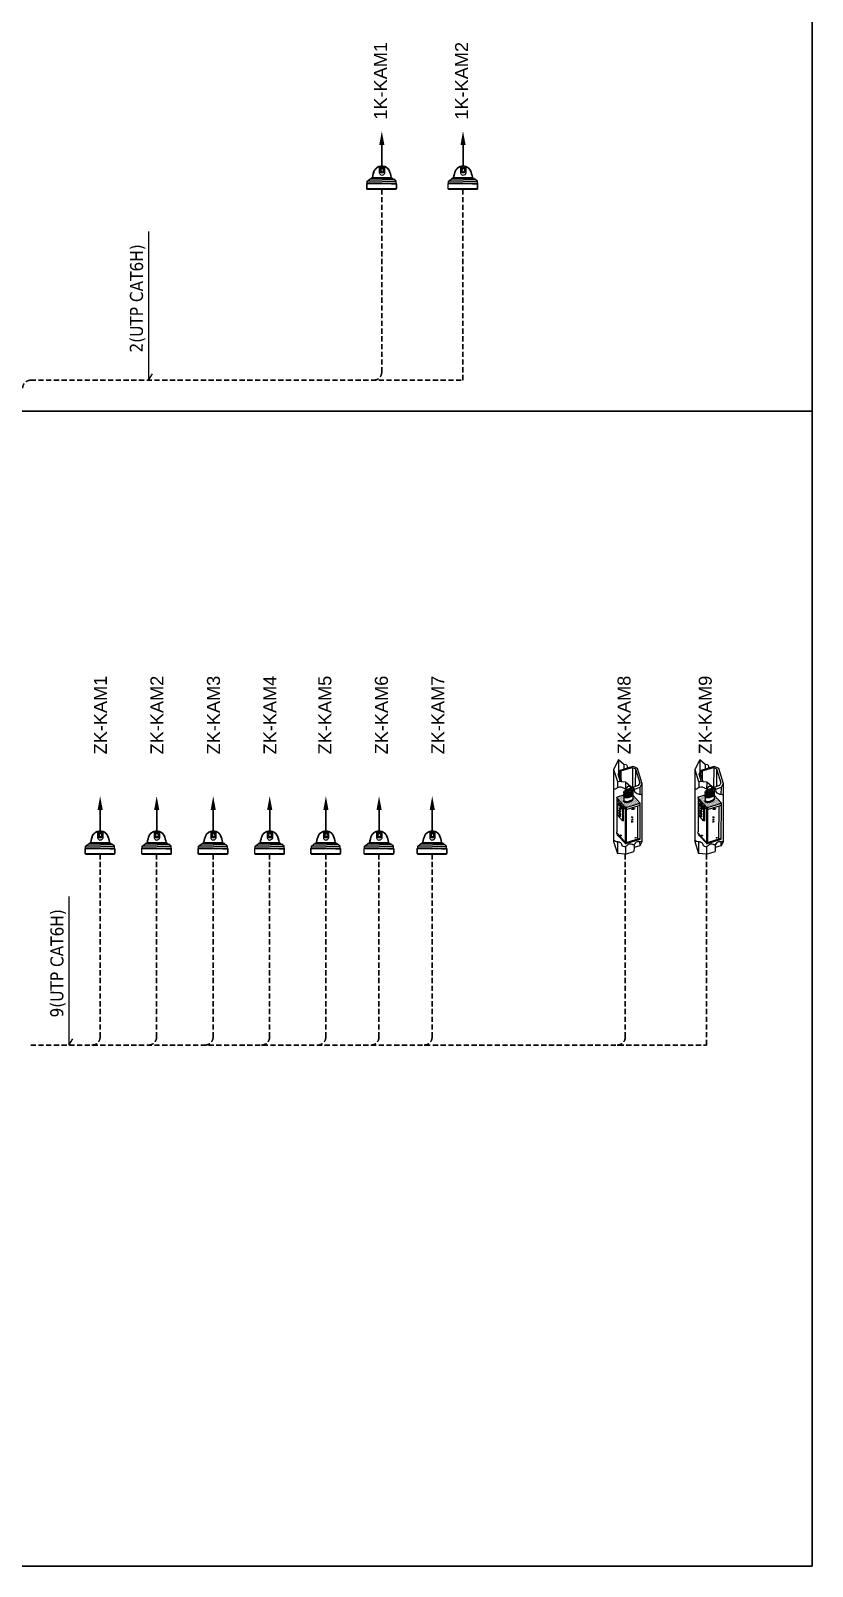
# Model space of a CAD drawing. Header units: millimetres. Extents: x 2046 to 14753, y 2361 to 29276.
# Drawn here: x 12510 to 13472, y 11172 to 13062 of the extents above; entities that cross this region are included whole.
import ezdxf
from ezdxf.enums import TextEntityAlignment as Align

# ---------------------------------------------------------------- set-up
doc = ezdxf.new("R2010")
doc.units = ezdxf.units.MM
for name, pattern in [('CONTINOUS', [0]), ('DASHED', [0.75, 0.5, -0.25]), ('DASHED2', [9.525, 6.35, -3.175])]:
    doc.linetypes.add(name, pattern=pattern)
for name, color, linetype in [('-GENEL YAZI', 251, 'Continuous'), ('B_HEMŞİRE ÇAĞRI', 251, 'Continuous'), ('BLK-CCTV', 50, 'Continuous'), ('INDOOR_FIXED_DOME', 4, 'Continuous'), ('KAMERA', 4, 'DASHED')]:
    doc.layers.add(name, color=color, linetype=linetype)
for name, color, linetype, lineweight in [('2A - CCTV CAT6 KABLO', 4, 'CONTINOUS', 35), ('CY_CCTV', 4, 'DASHED2', 35), ('CY_SES', 3, 'CONTINOUS', 35)]:
    doc.layers.add(name, color=color, linetype=linetype, lineweight=lineweight)
doc.styles.add('AGA', font='tahoma.ttf', dxfattribs={"height": 16})
doc.styles.add('SULO', font='arial.ttf')

# ---------------------------------------------------------------- blocks, each defined once
blk = doc.blocks.new('DMDK')
at = {"layer": 'INDOOR_FIXED_DOME'}
h = blk.add_hatch(color=1, dxfattribs=at)
edge = h.paths.add_edge_path()
edge.add_arc((-0.5, 29.4), 3.25, 0, 360, ccw=False)
edge = h.paths.add_edge_path(flags=16)
edge.add_arc((-0.5, 29.4), 2.94, 0, 360, ccw=False)
at = {"layer": 'INDOOR_FIXED_DOME', "linetype": 'Continuous'}
h = blk.add_hatch(color=1, dxfattribs=at)
edge = h.paths.add_edge_path()
edge.add_arc((-0.5, 29.4), 2.32, 0, 360, ccw=False)
at = {"layer": 'CY_CCTV', "linetype": 'CONTINOUS'}
blk.add_lwpolyline([(-0.1, 68.1), (-0.1, 36.2)], dxfattribs=at)
at = {"layer": 'CY_CCTV'}
blk.add_solid([(-4.1, 68.1), (-0.1, 89.4), (3.8, 68.1)], dxfattribs=at)
at = {"layer": 'INDOOR_FIXED_DOME', "color": 1}
for p, q in [((-4.2, 34.9), (-4.2, 24.9)), ((3.3, 24.9), (3.3, 35.1)), ((-22.6, 1.5), (-22.6, 8)), ((-19.5, 12.4), (-22.3, 12.4)), ((0, 9.3), (-22.3, 9.3)), ((22.3, 9.3), (-22.3, 9.3)), ((-14.8, 8.3), (-22.3, 8.3)), ((22.3, 1), (-22.3, 1)), ((-0.6, 12.4), (-19.5, 12.4)), ((-0.8, 17), (-16.4, 17)), ((-14.8, 8.3), (22.4, 8.3)), ((13.7, 18.2), (-14, 18.2)), ((-2.9, 9.3), (-3.6, 9.3)), ((-2.9, 9.3), (-3.6, 9.3)), ((-2.9, 9.3), (-3.6, 9.3)), ((-0.1, 18.2), (-1.4, 18.2)), ((-0.8, 17), (16.1, 17)), ((-0.6, 12.4), (18.7, 12.4)), ((0, 9.3), (22.3, 9.3)), ((18.7, 12.4), (22.3, 12.4)), ((22.3, 9.3), (22.3, 8.5)), ((22.6, 1.5), (22.6, 8))]:
    blk.add_line(p, q, dxfattribs=at)
at = {"layer": 'INDOOR_FIXED_DOME', "color": 4}
for p, q in [((-22.6, 7.7), (-22.6, 1.5)), ((-22.3, 12.4), (-18.8, 15.4)), ((-22.3, 9.3), (-22.3, 12.4)), ((-22.3, 9.3), (-22.3, 8.4)), ((-22.3, 0.9), (-22.3, 0)), ((22.3, 0), (-22.3, 0)), ((-18, 15.4), (-18.8, 15.4)), ((-15.5, 15.4), (-18, 15.4)), ((-0.8, 15.4), (-15.5, 15.4)), ((-14, 18.2), (-14.6, 18.2)), ((-0.8, 15.4), (13.8, 15.4)), ((13.7, 18.2), (14.3, 18.2)), ((13.8, 15.4), (16.3, 15.4)), ((16.3, 15.4), (17.1, 15.4)), ((17.1, 15.4), (18.3, 15.4)), ((22.3, 12.4), (18.3, 15.4)), ((22.3, 9.3), (22.3, 12.4)), ((22.3, 12.3), (22.3, 12.3)), ((22.3, 12.3), (22.3, 11.3)), ((22.3, 9.3), (22.3, 9.3)), ((22.3, 0), (22.3, 1)), ((22.9, 0.7), (22.9, 8.7))]:
    blk.add_line(p, q, dxfattribs=at)
at = {"layer": 'INDOOR_FIXED_DOME', "color": 1}
for radius in [3.69, 3.25, 2.94, 2.32]:
    blk.add_circle((-0.5, 29.4), radius, dxfattribs=at)
at = {"layer": 'INDOOR_FIXED_DOME', "color": 4}
for centre, radius, start, end in [((22.8, 13.7), 37.6, 155.6337, 173.1066), ((5.2, 18.9), 19.7, 134.1806, 148.1421), ((-0.1, 23.7), 12.5, 47.9183, 132.1017), ((0.8, 23.7), 11.9, 26.174, 51.5198), ((-26.8, 13.2), 41.4, 7.0163, 22.3182), ((-22, 7.7), 0.619, 129.238, 180), ((-22.3, 1.5), 0.31, 180, 240.7519), ((-22.6, 8.4), 0.31, 309.238, 0), ((-22.6, 0.9), 0.31, 0, 60.7519), ((-13.1, 14.1), 4.38, 109.5157, 162.2376), ((12.8, 14.1), 4.37, 17.743, 70.4598), ((21.8, 7.8), 1.45, 49.3409, 71.2149), ((30, -14.5), 16.5, 116.2396, 117.8981), ((22.6, 0.7), 0.31, 296.2396, 359.8944), ((22.6, 8.7), 0.31, 359.8944, 49.3409)]:
    blk.add_arc(centre, radius, start, end, dxfattribs=at)
at = {"layer": 'INDOOR_FIXED_DOME', "color": 1}
for centre, radius, start, end in [((23.9, 13.3), 38.2, 155.8771, 172.6221), ((5.2, 18.9), 19, 134.1656, 148.0435), ((-0.1, 23.7), 11.9, 109.9234, 131.994), ((-0.7, 43.9), 9.67, 249.0559, 294.2733), ((-0.7, 43.9), 10.6, 250.9662, 263.6846), ((-0.5, 29.4), 4.18, 26.7451, 152.222), ((-0.5, 29.4), 4.18, 207.778, 333.2549), ((-0.2, 25.3), 3.95, 185.057, 271.5273), ((-0.8, 25.3), 4.03, 278.9294, 354.5897), ((-0.7, 43.9), 10.6, 278.232, 292.028), ((-0.1, 23.7), 11.9, 47.9183, 73.4059), ((0.8, 23.6), 11.3, 26.4603, 51.6555), ((-28.5, 12.6), 42.6, 7.5593, 22.1291), ((-22.3, 1.5), 0.31, 180, 239.1811), ((-22.6, 1), 0.31, 0, 59.1811), ((-22.6, 1), 0.31, 0, 59.1811), ((22.6, 8.5), 0.31, 180, 236.5516), ((22.6, 1), 0.31, 120.8189, 180), ((22.3, 1.5), 0.31, 300.8189, 0), ((22.3, 8), 0.31, 0, 56.5516)]:
    blk.add_arc(centre, radius, start, end, dxfattribs=at)
blk = doc.blocks.new('B_KAMERA')
at = {"layer": '2A - CCTV CAT6 KABLO', "rotation": 90}
blk.add_blockref('DMDK', (0, 0.6), dxfattribs=at)
blk = doc.blocks.new('KAM2')
at = {"layer": 'KAMERA', "color": 1, "linetype": 'Continuous'}
for p, q in [((-14.9, -4.6), (0, 0)), ((-12.1, -8.3), (0, 0)), ((6.1, -7.8), (0, 0)), ((-88.3, -54.4), (-14.9, -4.6)), ((-57.1, -38.1), (-22.5, -14.5)), ((-41.8, -40.1), (-5.1, -15.1)), ((-40.8, -41), (-4.1, -15.9)), ((-6.4, -15.9), (-21.1, -13.9)), ((-5.1, -15.1), (-17.5, -13.3)), ((-5.4, -16.8), (-0.1, -34)), ((-4.1, -15.9), (1.1, -33.1)), ((-1.7, -13.1), (6.1, -7.8)), ((5.4, -21.2), (9.3, -18.4)), ((6.1, -7.8), (9.3, -18.4)), ((-39.9, -38.9), (-55, -36.7)), ((-54.4, -73.6), (4.8, -33.2)), ((-50.6, -34.8), (-50.9, -35.9)), ((-41.9, -37.2), (-50.9, -35.9)), ((-50.6, -34.8), (-39.1, -26.9)), ((-41.6, -35.9), (-50.6, -34.8)), ((-41.9, -37.2), (-29.5, -28.7)), ((-41.6, -35.9), (-41.9, -37.2)), ((-41.6, -35.9), (-30.1, -28)), ((-30, -28), (-39.1, -26.9)), ((1.1, -33.1), (-35.6, -58.2)), ((-34.7, -53.6), (-1.1, -30.7)), ((-30.1, -28), (-29.5, -28.7)), ((-25.1, -38.4), (-24, -37.6)), ((-23.1, -36.9), (-21.8, -36.1)), ((-2.6, -20.8), (-2.3, -20.8)), ((2.4, -23.2), (5.4, -21.2)), ((3.4, -30.9), (7.5, -28.2)), ((4.8, -33.2), (7.5, -28.2)), ((7.5, -28.2), (5.4, -21.2)), ((-94.5, -66.1), (-88.3, -54.4)), ((-88.3, -54.4), (-73.3, -49.9)), ((-80.4, -55.7), (-83.1, -60.8)), ((-81.7, -60.9), (-73.9, -55.5)), ((-71, -52.8), (-80.4, -55.7)), ((-69.9, -54.3), (-79.8, -57.4)), ((-67.2, -57.8), (-73.3, -49.9)), ((-73.2, -50), (-67.2, -45.9)), ((-67.2, -57.8), (-60.2, -53)), ((-58.3, -49.4), (-48.6, -42.8)), ((-58, -49.2), (-58, -49.2)), ((-57.8, -39.6), (-55.5, -47.4)), ((-57.6, -39.1), (-57.6, -39.1)), ((-57.3, -48.8), (-57.2, -48.6)), ((-57.2, -40.5), (-57.2, -40.5)), ((-57.1, -39.7), (-57.1, -39.7)), ((-57, -48.8), (-56.6, -48.2)), ((-56.9, -38.8), (-56.9, -38.8)), ((-56.8, -41.9), (-56.8, -41.9)), ((-56.7, -48.9), (-56, -47.7)), ((-41.8, -40.1), (-56.6, -38.1)), ((-56.6, -41.1), (-56.6, -41.1)), ((-56.6, -54.7), (-55.3, -52.3)), ((-56.5, -40.3), (-56.5, -40.3)), ((-56.4, -39.4), (-56.4, -39.4)), ((-56.3, -43.3), (-56.3, -43.3)), ((-56.2, -38.6), (-56.2, -38.6)), ((-56.2, -42.5), (-56.2, -42.5)), ((-56.2, -54.6), (-55.4, -53.1)), ((-56.2, -55.9), (-54.8, -53.3)), ((-56.1, -41.7), (-56.1, -41.7)), ((-55.9, -40.9), (-55.9, -40.9)), ((-55.9, -44.7), (-55.9, -44.7)), ((-55.9, -49.3), (-55, -47.6)), ((-55.9, -54.7), (-55.2, -53.3)), ((-55.8, -40), (-55.8, -40)), ((-55.8, -43.9), (-55.8, -43.9)), ((-55.7, -39.2), (-55.7, -39.2)), ((-55.6, -43.1), (-55.6, -43.1)), ((-55.6, -49.5), (-54.7, -47.7)), ((-55.5, -38.4), (-55.5, -38.4)), ((-55.5, -42.3), (-55.5, -42.3)), ((-55.5, -46.1), (-55.5, -46.1)), ((-55.4, -41.4), (-55.4, -41.4)), ((-55.4, -45.3), (-55.4, -45.3)), ((-55.4, -49.7), (-54.4, -47.8)), ((-55.2, -40.6), (-55.2, -40.6)), ((-55.2, -44.5), (-55.2, -44.5)), ((-55.2, -49.9), (-54.2, -48)), ((-55.1, -39.8), (-55.1, -39.8)), ((-55.1, -43.7), (-55.1, -43.7)), ((-55, -39), (-55, -39)), ((-54.9, -42.9), (-54.9, -42.9)), ((-54.9, -46.7), (-54.9, -46.7)), ((-54.8, -42), (-54.8, -42)), ((-54.8, -45.9), (-54.8, -45.9)), ((-54.7, -41.2), (-54.7, -41.2)), ((-54.6, -45.1), (-54.6, -45.1)), ((-54.6, -50.6), (-53.5, -48.5)), ((-54.5, -40.4), (-54.5, -40.4)), ((-54.5, -44.3), (-54.5, -44.3)), ((-54.4, -39.6), (-54.4, -39.6)), ((-54.4, -43.5), (-54.4, -43.5)), ((-54.4, -50.9), (-53.2, -48.8)), ((-54.3, -38.8), (-54.3, -38.8)), ((-54.2, -42.6), (-54.2, -42.6)), ((-54.2, -46.5), (-54.2, -46.5)), ((-54.2, -51.2), (-53, -49)), ((-54.2, -60), (-44.5, -53.4)), ((-54.1, -41.8), (-54.1, -41.8)), ((-54.1, -45.7), (-54.1, -45.7)), ((-54, -41), (-54, -41)), ((-54, -51.5), (-52.8, -49.2)), ((-53.9, -44.9), (-53.9, -44.9)), ((-53.8, -40.2), (-53.8, -40.2)), ((-53.8, -44), (-53.8, -44)), ((-53.7, -39.4), (-53.7, -39.4)), ((-53.7, -43.2), (-53.7, -43.2)), ((-53.6, -38.6), (-53.6, -38.6)), ((-53.6, -52.5), (-52.3, -50.1)), ((-53.5, -42.4), (-53.5, -42.4)), ((-53.4, -41.6), (-53.4, -41.6)), ((-53.4, -45.5), (-53.4, -45.5)), ((-53.4, -52.9), (-52.1, -50.4)), ((-53.3, -40.8), (-53.3, -40.8)), ((-53.3, -53.2), (-52, -50.7)), ((-53.2, -44.6), (-53.2, -44.6)), ((-53.2, -53.6), (-51.8, -51.1)), ((-53.2, -59.3), (-50.8, -54.9)), ((-53.1, -40), (-53.1, -40)), ((-53.1, -43.8), (-53.1, -43.8)), ((-53, -39.2), (-53, -39.2)), ((-53, -43), (-53, -43)), ((-52.9, -54.9), (-51.4, -52.2)), ((-52.8, -42.2), (-52.8, -42.2)), ((-52.8, -55.4), (-51.3, -52.6)), ((-52.7, -41.4), (-52.7, -41.4)), ((-52.7, -45.2), (-52.7, -45.2)), ((-52.7, -55.9), (-51.2, -53)), ((-52.7, -56.5), (-51.1, -53.4)), ((-52.7, -59), (-50.8, -55.5)), ((-52.6, -40.6), (-52.6, -40.6)), ((-52.5, -44.4), (-52.5, -44.4)), ((-52.4, -39.8), (-52.4, -39.8)), ((-52.4, -43.6), (-52.4, -43.6)), ((-52.3, -39), (-52.3, -39)), ((-52.3, -42.8), (-52.3, -42.8)), ((-52.2, -58.7), (-50.9, -56.2)), ((-52.1, -42), (-52.1, -42)), ((-52, -41.2), (-52, -41.2)), ((-52, -45), (-52, -45)), ((-51.9, -40.4), (-51.9, -40.4)), ((-51.8, -44.2), (-51.8, -44.2)), ((-51.7, -39.6), (-51.7, -39.6)), ((-51.7, -43.4), (-51.7, -43.4)), ((-51.6, -42.6), (-51.6, -42.6)), ((-51.4, -41.8), (-51.4, -41.8)), ((-51.3, -41), (-51.3, -41)), ((-51.1, -40.2), (-51.1, -40.2)), ((-51.1, -44), (-51.1, -44)), ((-51, -39.3), (-51, -39.3)), ((-51, -43.2), (-51, -43.2)), ((-50.9, -42.4), (-50.9, -42.4)), ((-50.7, -41.6), (-50.7, -41.6)), ((-50.6, -40.8), (-50.6, -40.8)), ((-50.4, -39.9), (-50.4, -39.9)), ((-50.4, -43.8), (-50.4, -43.8)), ((-50.3, -39.1), (-50.3, -39.1)), ((-50.3, -43), (-50.3, -43)), ((-50.2, -42.2), (-50.2, -42.2)), ((-50, -41.4), (-50, -41.4)), ((-49.9, -40.5), (-49.9, -40.5)), ((-49.7, -39.7), (-49.7, -39.7)), ((-49.6, -42.8), (-49.6, -42.8)), ((-49.4, -41.9), (-49.4, -41.9)), ((-49.3, -41.1), (-49.3, -41.1)), ((-49.2, -40.3), (-49.2, -40.3)), ((-49.1, -43.4), (-48.2, -42.7)), ((-49, -39.5), (-49, -39.5)), ((-48.9, -42.5), (-48.9, -42.5)), ((-48.8, -56.3), (-35.6, -58.2)), ((-48.7, -41.7), (-48.7, -41.7)), ((-48.6, -40.9), (-48.6, -40.9)), ((-48.6, -43.5), (-47.6, -42.8)), ((-48.5, -40.1), (-48.5, -40.1)), ((-48.5, -56.3), (-48.5, -56.3)), ((-48.3, -39.3), (-48.3, -39.3)), ((-48.2, -42.3), (-48.2, -42.3)), ((-48, -41.5), (-48, -41.5)), ((-47.9, -40.7), (-47.9, -40.7)), ((-47.9, -43.8), (-47, -43.2)), ((-47.8, -39.9), (-47.8, -39.9)), ((-47.8, -56.1), (-47.8, -56.1)), ((-47.5, -42.1), (-47.5, -42.1)), ((-47.3, -41.3), (-47.3, -41.3)), ((-47.2, -40.5), (-47.2, -40.5)), ((-47.2, -44.5), (-46.3, -43.9)), ((-47.1, -39.7), (-47.1, -39.7)), ((-47.1, -55.9), (-47.1, -55.9)), ((-46.9, -42.7), (-46.9, -42.7)), ((-46.8, -41.9), (-46.8, -41.9)), ((-46.6, -41.1), (-46.6, -41.1)), ((-46.5, -40.3), (-46.5, -40.3)), ((-46.5, -45.4), (-45.5, -44.7)), ((-46.5, -56.5), (-46.5, -56.5)), ((-46.4, -55.6), (-46.4, -55.6)), ((-46.3, -43.3), (-46.3, -43.3)), ((-46.3, -54.8), (-46.3, -54.8)), ((-46.2, -42.5), (-46.2, -42.5)), ((-46.1, -41.7), (-46.1, -41.7)), ((-45.9, -40.9), (-45.9, -40.9)), ((-45.9, -46.3), (-45, -45.6)), ((-45.8, -40.1), (-45.8, -40.1)), ((-45.8, -43.9), (-45.8, -43.9)), ((-45.8, -56.2), (-45.8, -56.2)), ((-45.7, -55.4), (-45.7, -55.4)), ((-45.6, -43.1), (-45.6, -43.1)), ((-45.6, -54.6), (-45.6, -54.6)), ((-45.5, -42.3), (-45.5, -42.3)), ((-45.5, -47.3), (-44.5, -46.6)), ((-45.4, -41.5), (-45.4, -41.5)), ((-45.3, -53.8), (-44.3, -53.2)), ((-45.2, -40.7), (-45.2, -40.7)), ((-45.2, -44.5), (-45.2, -44.5)), ((-45.1, -39.8), (-45.1, -39.8)), ((-45.1, -43.7), (-45.1, -43.7)), ((-45.1, -48.3), (-44.2, -47.6)), ((-45.1, -56), (-45.1, -56)), ((-45, -53.1), (-44, -52.5)), ((-45, -55.2), (-45, -55.2)), ((-44.9, -42.9), (-44.9, -42.9)), ((-44.9, -49.3), (-43.9, -48.6)), ((-44.9, -54.4), (-44.9, -54.4)), ((-44.8, -42.1), (-44.8, -42.1)), ((-44.8, -45.9), (-44.8, -45.9)), ((-44.8, -50.1), (-43.8, -49.5)), ((-44.8, -52.5), (-43.8, -51.8)), ((-44.7, -41.3), (-44.7, -41.3)), ((-44.7, -50.9), (-43.7, -50.3)), ((-44.7, -51.7), (-43.7, -51.1)), ((-44.7, -53.6), (-44.7, -53.6)), ((-44.6, -45.1), (-44.6, -45.1)), ((-44.6, -56.6), (-44.6, -56.6)), ((-44.5, -40.4), (-44.5, -40.4)), ((-44.5, -44.3), (-44.5, -44.3)), ((-44.4, -43.5), (-44.4, -43.5)), ((-44.4, -55.8), (-44.4, -55.8)), ((-44.3, -55), (-44.3, -55)), ((-44.2, -42.7), (-44.2, -42.7)), ((-44.2, -46.5), (-44.2, -46.5)), ((-44.2, -54.2), (-44.2, -54.2)), ((-44.1, -41.8), (-44.1, -41.8)), ((-44.1, -45.7), (-44.1, -45.7)), ((-44, -41), (-44, -41)), ((-44, -53.4), (-44, -53.4)), ((-43.9, -44.9), (-43.9, -44.9)), ((-43.9, -52.6), (-43.9, -52.6)), ((-43.9, -56.4), (-43.9, -56.4)), ((-43.8, -40.2), (-43.8, -40.2)), ((-43.8, -44.1), (-43.8, -44.1)), ((-43.8, -47.9), (-43.8, -47.9)), ((-43.8, -51.8), (-43.8, -51.8)), ((-43.7, -43.3), (-43.7, -43.3)), ((-43.7, -55.6), (-43.7, -55.6)), ((-43.6, -47.1), (-43.6, -47.1)), ((-43.6, -50.9), (-43.6, -50.9)), ((-43.6, -54.8), (-43.6, -54.8)), ((-43.5, -42.4), (-43.5, -42.4)), ((-43.5, -46.3), (-43.5, -46.3)), ((-43.5, -50.1), (-43.5, -50.1)), ((-43.5, -54), (-43.5, -54)), ((-43.4, -41.6), (-43.4, -41.6)), ((-43.4, -45.5), (-43.4, -45.5)), ((-43.3, -49.3), (-43.3, -49.3)), ((-43.3, -53.2), (-43.3, -53.2)), ((-43.2, -40.8), (-43.2, -40.8)), ((-43.2, -44.7), (-43.2, -44.7)), ((-43.2, -48.5), (-43.2, -48.5)), ((-43.2, -52.3), (-43.2, -52.3)), ((-43.2, -56.2), (-43.2, -56.2)), ((-43.1, -40), (-43.1, -40)), ((-43.1, -43.9), (-43.1, -43.9)), ((-43.1, -47.7), (-43.1, -47.7)), ((-43.1, -51.5), (-43.1, -51.5)), ((-43, -43), (-43, -43)), ((-43, -55.4), (-43, -55.4)), ((-42.9, -46.9), (-42.9, -46.9)), ((-42.9, -50.7), (-42.9, -50.7)), ((-42.9, -54.6), (-42.9, -54.6)), ((-42.8, -42.2), (-42.8, -42.2)), ((-42.8, -46.1), (-42.8, -46.1)), ((-42.8, -49.9), (-42.8, -49.9)), ((-42.8, -53.8), (-42.8, -53.8)), ((-42.7, -41.4), (-42.7, -41.4)), ((-42.7, -45.3), (-42.7, -45.3)), ((-42.6, -49.1), (-42.6, -49.1)), ((-42.6, -52.9), (-42.6, -52.9)), ((-42.5, -40.6), (-42.5, -40.6)), ((-42.5, -44.4), (-42.5, -44.4)), ((-42.5, -48.3), (-42.5, -48.3)), ((-42.5, -52.1), (-42.5, -52.1)), ((-42.5, -56), (-42.5, -56)), ((-42.4, -43.6), (-42.4, -43.6)), ((-42.4, -47.5), (-42.4, -47.5)), ((-42.3, -51.3), (-42.3, -51.3)), ((-42.3, -55.2), (-42.3, -55.2)), ((-42.2, -42.8), (-42.2, -42.8)), ((-42.2, -46.7), (-42.2, -46.7)), ((-42.2, -50.5), (-42.2, -50.5)), ((-42.2, -54.4), (-42.2, -54.4)), ((-42.1, -42), (-42.1, -42)), ((-42.1, -45.9), (-42.1, -45.9)), ((-42.1, -49.7), (-42.1, -49.7)), ((-42.1, -53.5), (-42.1, -53.5)), ((-42, -41.2), (-42, -41.2)), ((-42, -45), (-42, -45)), ((-41.9, -48.9), (-41.9, -48.9)), ((-41.9, -52.7), (-41.9, -52.7)), ((-41.9, -56.6), (-41.9, -56.6)), ((-41.8, -40.4), (-41.8, -40.4)), ((-41.8, -44.2), (-41.8, -44.2)), ((-41.8, -48.1), (-41.8, -48.1)), ((-41.8, -51.9), (-41.8, -51.9)), ((-41.8, -55.8), (-41.8, -55.8)), ((-41.7, -43.4), (-41.7, -43.4)), ((-41.7, -47.3), (-41.7, -47.3)), ((-41.6, -51.1), (-41.6, -51.1)), ((-41.6, -55), (-41.6, -55)), ((-41.5, -42.6), (-41.5, -42.6)), ((-41.5, -46.5), (-41.5, -46.5)), ((-41.5, -50.3), (-41.5, -50.3)), ((-41.5, -54.1), (-41.5, -54.1)), ((-41.4, -41.8), (-41.4, -41.8)), ((-41.4, -45.6), (-41.4, -45.6)), ((-41.4, -49.5), (-41.4, -49.5)), ((-41.3, -41), (-41.3, -41)), ((-41.3, -44.8), (-41.3, -44.8)), ((-41.3, -53.3), (-41.3, -53.3)), ((-41.2, -48.7), (-41.2, -48.7)), ((-41.2, -52.5), (-41.2, -52.5)), ((-41.2, -56.4), (-41.2, -56.4)), ((-41.1, -44), (-41.1, -44)), ((-41.1, -47.9), (-41.1, -47.9)), ((-41.1, -51.7), (-41.1, -51.7)), ((-41.1, -55.5), (-41.1, -55.5)), ((-41, -43.2), (-41, -43.2)), ((-41, -47), (-41, -47)), ((-40.9, -50.9), (-40.9, -50.9)), ((-40.9, -54.7), (-40.9, -54.7)), ((-40.8, -41), (-35.6, -58.2)), ((-40.8, -42.4), (-40.8, -42.4)), ((-40.8, -46.2), (-40.8, -46.2)), ((-40.8, -50.1), (-40.8, -50.1)), ((-40.8, -53.9), (-40.8, -53.9)), ((-40.7, -41.6), (-40.7, -41.6)), ((-40.7, -45.4), (-40.7, -45.4)), ((-40.7, -49.3), (-40.7, -49.3)), ((-40.6, -53.1), (-40.6, -53.1)), ((-40.5, -44.6), (-40.5, -44.6)), ((-40.5, -48.5), (-40.5, -48.5)), ((-40.5, -52.3), (-40.5, -52.3)), ((-40.5, -56.1), (-40.5, -56.1)), ((-40.4, -43.8), (-40.4, -43.8)), ((-40.4, -47.6), (-40.4, -47.6)), ((-40.4, -51.5), (-40.4, -51.5)), ((-40.4, -55.3), (-40.4, -55.3)), ((-40.3, -43), (-40.3, -43)), ((-40.3, -46.8), (-40.3, -46.8)), ((-40.2, -50.7), (-40.2, -50.7)), ((-40.2, -54.5), (-40.2, -54.5)), ((-40.1, -46), (-40.1, -46)), ((-40.1, -49.9), (-40.1, -49.9)), ((-40.1, -53.7), (-40.1, -53.7)), ((-40, -45.2), (-40, -45.2)), ((-40, -49.1), (-40, -49.1)), ((-39.9, -52.9), (-39.9, -52.9)), ((-39.8, -44.4), (-39.8, -44.4)), ((-39.8, -48.2), (-39.8, -48.2)), ((-39.8, -52.1), (-39.8, -52.1)), ((-39.8, -55.9), (-39.8, -55.9)), ((-39.7, -47.4), (-39.7, -47.4)), ((-39.7, -51.3), (-39.7, -51.3)), ((-39.6, -46.6), (-39.6, -46.6)), ((-39.6, -55.1), (-39.6, -55.1)), ((-39.5, -50.5), (-39.5, -50.5)), ((-39.5, -54.3), (-39.5, -54.3)), ((-39.4, -45.8), (-39.4, -45.8)), ((-39.4, -49.7), (-39.4, -49.7)), ((-39.4, -53.5), (-39.4, -53.5)), ((-39.3, -48.8), (-39.3, -48.8)), ((-39.2, -52.7), (-39.2, -52.7)), ((-39.2, -56.5), (-39.2, -56.5)), ((-39.1, -48), (-39.1, -48)), ((-39.1, -51.9), (-39.1, -51.9)), ((-39.1, -55.7), (-39.1, -55.7)), ((-39, -47.2), (-39, -47.2)), ((-39, -51.1), (-39, -51.1)), ((-38.9, -39.7), (-33.7, -56.9)), ((-38.9, -54.9), (-38.9, -54.9)), ((-38.8, -50.2), (-38.8, -50.2)), ((-38.8, -54.1), (-38.8, -54.1)), ((-38.7, -49.4), (-38.7, -49.4)), ((-38.7, -53.3), (-38.7, -53.3)), ((-38.6, -48.6), (-38.6, -48.6)), ((-38.5, -52.5), (-38.5, -52.5)), ((-38.5, -56.3), (-38.5, -56.3)), ((-38.4, -51.7), (-38.4, -51.7)), ((-38.4, -55.5), (-38.4, -55.5)), ((-38.3, -50.8), (-38.3, -50.8)), ((-38.2, -54.7), (-38.2, -54.7)), ((-38.1, -50), (-38.1, -50)), ((-38.1, -53.9), (-38.1, -53.9)), ((-38, -53.1), (-38, -53.1)), ((-37.8, -52.3), (-37.8, -52.3)), ((-37.8, -56.1), (-37.8, -56.1)), ((-37.7, -51.4), (-37.7, -51.4)), ((-37.7, -55.3), (-37.7, -55.3)), ((-37.5, -54.5), (-37.5, -54.5)), ((-37.4, -53.7), (-37.4, -53.7)), ((-37.3, -52.8), (-37.3, -52.8)), ((-37.2, -56.7), (-37.2, -56.7)), ((-37.1, -55.9), (-37.1, -55.9)), ((-37, -55.1), (-37, -55.1)), ((-36.8, -54.3), (-36.8, -54.3)), ((-36.5, -56.5), (-36.5, -56.5)), ((-36.4, -55.7), (-36.4, -55.7)), ((-27.8, -40.2), (-26.1, -39.1)), ((-94.5, -66.1), (-81.1, -57)), ((-86.2, -68.5), (-94.5, -66.1)), ((-86.2, -68.5), (-81.7, -65.4)), ((-84.2, -70.6), (-86.2, -68.5)), ((-83.1, -60.8), (-78.3, -76.7)), ((-82.5, -70.8), (-80.5, -69.4)), ((-79.8, -57.4), (-81.7, -60.9)), ((-81.7, -60.9), (-77.3, -75.2)), ((-77.3, -75.2), (-56.9, -61.2)), ((-77.3, -75.2), (-73.8, -77)), ((-73.8, -77), (-55.9, -64.8)), ((-73.8, -77), (-56.7, -71.8)), ((-73.2, -79.4), (-54.4, -73.6)), ((-58.8, -60.1), (-67.2, -57.8)), ((-56, -61.9), (-58.8, -60.1)), ((-54.8, -68.3), (-56.9, -61.3)), ((-56.7, -71.8), (-54.8, -68.3)), ((-54.4, -73.6), (-51.7, -68.6)), ((-54.2, -61.8), (-53.1, -61.1)), ((-51.7, -68.6), (-53.8, -61.6)), ((-53, -59.2), (-53, -59.2)), ((-51.7, -68.6), (-45, -64)), ((-51.6, -58.2), (-51.1, -57.4)), ((-50.8, -57.7), (-50.8, -57.7)), ((-45.3, -56.8), (-45.3, -56.8)), ((-43.3, -57), (-43.3, -57)), ((-42.6, -56.8), (-42.6, -56.8)), ((-41.3, -57.2), (-41.3, -57.2)), ((-40.6, -57), (-40.6, -57)), ((-39.9, -56.7), (-39.9, -56.7)), ((-39.4, -57.3), (-39.4, -57.3)), ((-38.6, -57.1), (-38.6, -57.1)), ((-38.1, -57.7), (-38.1, -57.7)), ((-37.9, -56.9), (-37.9, -56.9)), ((-37.4, -57.5), (-37.4, -57.5)), ((-36.7, -57.3), (-36.7, -57.3)), ((-36.1, -57.9), (-36.1, -57.9)), ((-36, -57.1), (-36, -57.1)), ((-78.3, -76.7), (-73.2, -79.4))]:
    blk.add_line(p, q, dxfattribs=at)
for points in [[(-16.2, -16, 0.036758), (-16.4, -16, 0.049107), (-16.6, -16.1, 0.092422), (-16.8, -16.2, 0.218093), (-16.8, -16.2, 0.218093), (-16.8, -16.3, 0.092422), (-16.6, -16.4, 0.049107), (-16.4, -16.4, 0.036758), (-16.2, -16.5, 0.036758), (-15.9, -16.5, 0.049107), (-15.7, -16.4, 0.092422), (-15.6, -16.3, 0.218093), (-15.5, -16.3, 0.218093), (-15.6, -16.2, 0.092422), (-15.7, -16.1, 0.049107), (-15.9, -16, 0.036758)], [(-43.9, -33.5, 0.036758), (-44.4, -33.5, 0.049107), (-44.9, -33.6, 0.092422), (-45.2, -33.8, 0.218093), (-45.3, -33.9, 0.218093), (-45.2, -34.1, 0.092422), (-44.9, -34.3, 0.049107), (-44.5, -34.4, 0.036758), (-43.9, -34.5, 0.036758), (-43.4, -34.4, 0.049107), (-42.9, -34.3, 0.092422), (-42.6, -34.2, 0.218093), (-42.5, -34, 0.218093), (-42.6, -33.9, 0.092422), (-42.9, -33.7, 0.049107), (-43.3, -33.5, 0.036758)], [(-41.6, -31.6, 0.036758), (-42.2, -31.6, 0.049107), (-42.6, -31.7, 0.092422), (-42.9, -31.9, 0.218093), (-43, -32.1, 0.218093), (-42.9, -32.2, 0.092422), (-42.6, -32.4, 0.049107), (-42.2, -32.5, 0.036758), (-41.6, -32.6, 0.036758), (-41.1, -32.6, 0.049107), (-40.7, -32.5, 0.092422), (-40.3, -32.3, 0.218093), (-40.3, -32.1, 0.218093), (-40.3, -32, 0.092422), (-40.7, -31.8, 0.049107), (-41.1, -31.7, 0.036758)], [(-39.1, -29.8, 0.036758), (-39.8, -29.9, 0.049107), (-40.2, -30, 0.092422), (-40.6, -30.2, 0.218093), (-40.7, -30.4, 0.218093), (-40.6, -30.5, 0.092422), (-40.3, -30.8, 0.049107), (-39.8, -30.9, 0.036758), (-39.1, -31, 0.036758), (-38.5, -30.9, 0.049107), (-38, -30.8, 0.092422), (-37.6, -30.6, 0.218093), (-37.5, -30.4, 0.218093), (-37.6, -30.3, 0.092422), (-38, -30, 0.049107), (-38.5, -29.9, 0.036758)], [(-36.8, -28.3, 0.036758), (-37.4, -28.3, 0.049107), (-37.8, -28.4, 0.092422), (-38.1, -28.6, 0.218093), (-38.2, -28.7, 0.218093), (-38.2, -28.9, 0.092422), (-37.8, -29.1, 0.049107), (-37.4, -29.2, 0.036758), (-36.9, -29.3, 0.036758), (-36.3, -29.2, 0.049107), (-35.9, -29.2, 0.092422), (-35.6, -29, 0.218093), (-35.5, -28.8, 0.218093), (-35.6, -28.7, 0.092422), (-35.9, -28.5, 0.049107), (-36.3, -28.3, 0.036758)], [(-22.3, -37.5, 0.038257), (-22.3, -37.7, 0.050877), (-22.3, -37.9, 0.094201), (-22.2, -38.1, 0.212834), (-22.2, -38.1, 0.212834), (-22.1, -38.1, 0.094201), (-22, -38, 0.050877), (-21.9, -37.8, 0.038257), (-21.8, -37.5, 0.038257), (-21.8, -37.3, 0.050877), (-21.8, -37.1, 0.094201), (-21.9, -36.9, 0.212834), (-22, -36.9, 0.212834), (-22, -36.9, 0.094201), (-22.2, -37, 0.050877), (-22.2, -37.2, 0.038257)], [(-3.7, -29.6, 0.038257), (-3.6, -29.9, 0.050877), (-3.5, -30, 0.094201), (-3.4, -30.1, 0.212834), (-3.3, -30.2, 0.212834), (-3.3, -30.1, 0.094201), (-3.2, -29.9, 0.050877), (-3.2, -29.7, 0.038257), (-3.3, -29.5, 0.038257), (-3.4, -29.2, 0.050877), (-3.5, -29.1, 0.094201), (-3.6, -29, 0.212834), (-3.7, -28.9, 0.212834), (-3.8, -29, 0.094201), (-3.8, -29.2, 0.050877), (-3.8, -29.4, 0.038257)], [(-57.7, -55, 0.050094), (-57.1, -56.5, 0.06392), (-56.4, -57.5, 0.103715), (-55.4, -58.1, 0.177291), (-54.8, -58.2, 0.177291), (-54.2, -57.8, 0.103715), (-53.8, -56.7, 0.06392), (-53.8, -55.4, 0.050094), (-54.1, -53.9, 0.050094), (-54.7, -52.4, 0.06392), (-55.4, -51.4, 0.103715), (-56.4, -50.8, 0.177291), (-57, -50.7, 0.177291), (-57.6, -51.1, 0.103715), (-58, -52.2, 0.06392), (-58, -53.4, 0.050094)], [(-35.1, -47.2, 0.038257), (-34.8, -47.8, 0.050877), (-34.6, -48.2, 0.094201), (-34.3, -48.5, 0.212834), (-34, -48.6, 0.212834), (-33.9, -48.4, 0.094201), (-33.8, -48, 0.050877), (-33.8, -47.5, 0.038257), (-33.9, -46.9, 0.038257), (-34.2, -46.2, 0.050877), (-34.4, -45.8, 0.094201), (-34.8, -45.5, 0.212834), (-35, -45.5, 0.212834), (-35.1, -45.6, 0.094201), (-35.3, -46.1, 0.050877), (-35.2, -46.6, 0.038257)], [(-34.7, -47.2, 0.038257), (-34.6, -47.4, 0.050877), (-34.5, -47.6, 0.094201), (-34.4, -47.7, 0.212834), (-34.3, -47.7, 0.212834), (-34.2, -47.7, 0.094201), (-34.2, -47.5, 0.050877), (-34.2, -47.3, 0.038257), (-34.3, -47, 0.038257), (-34.4, -46.8, 0.050877), (-34.5, -46.6, 0.094201), (-34.6, -46.5, 0.212834), (-34.7, -46.5, 0.212834), (-34.7, -46.6, 0.094201), (-34.8, -46.7, 0.050877), (-34.8, -46.9, 0.038257)], [(-26.4, -40.1, 0.01617), (-26.9, -40.5, 0.050877), (-27.1, -40.7, 0.094201), (-27.1, -40.8, 0.212834), (-27.1, -40.9, 0.212834), (-27, -40.9, 0.094201), (-26.9, -40.9, 0.050877), (-26.7, -40.9, 0.01617), (-26.2, -40.5, 0.038257), (-26, -40.3, 0.050877), (-25.8, -40.2, 0.094201), (-25.8, -40, 0.212834), (-25.8, -40, 0.212834), (-25.9, -39.9, 0.094201), (-26, -39.9, 0.050877), (-26.2, -40, 0.038257)], [(-24.3, -38.8, 0.038257), (-24.3, -39, 0.050877), (-24.3, -39.2, 0.094201), (-24.2, -39.4, 0.212834), (-24.2, -39.4, 0.212834), (-24.1, -39.4, 0.094201), (-24, -39.3, 0.050877), (-23.9, -39.1, 0.038257), (-23.8, -38.9, 0.038257), (-23.8, -38.6, 0.050877), (-23.8, -38.4, 0.094201), (-23.9, -38.2, 0.212834), (-24, -38.2, 0.212834), (-24, -38.2, 0.094201), (-24.2, -38.3, 0.050877), (-24.2, -38.5, 0.038257)]]:
    blk.add_lwpolyline(points, format="xyb", close=True, dxfattribs=at)
for points in [[(-57.4, -48.8, 0.031668), (-57.6, -48.9, 0.177291), (-58.4, -49.5, 0.103715), (-59, -51.1, 0.06392), (-59.1, -53, 0.050094), (-58.6, -55.3)], [(-58.6, -55.3, 0.050094), (-57.7, -57.5, 0.06392), (-56.6, -59, 0.103715), (-55.2, -60, 0.177291), (-54.2, -60, 0.177291), (-53.4, -59.4, 0.005371), (-53.3, -59.3)], [(-53.3, -59.3, 0.09829), (-52.8, -57.8, 0.06392), (-52.7, -55.9, 0.050094), (-53.2, -53.6, 0.050094), (-54.1, -51.4, 0.06392), (-55.2, -49.9, 0.103715), (-56.6, -48.9, 0.144809), (-57.4, -48.8)], [(-56.4, -50.7, 0.114358), (-56.7, -51.1, 0.103715), (-57.1, -52.1, 0.06392), (-57.1, -53.4, 0.050094), (-56.8, -54.9)], [(-56.8, -54.9, 0.050094), (-56.2, -56.4, 0.06392), (-55.5, -57.4, 0.103715), (-54.6, -58.1, 0.000001), (-54.5, -58.1)], [(-52.4, -58.7, 0.177291), (-51.5, -58.1, 0.103715), (-50.9, -56.5, 0.06392), (-50.9, -54.7, 0.050094), (-51.3, -52.4, 0.050094), (-52.2, -50.2, 0.06392), (-53.3, -48.7, 0.103715), (-54.7, -47.7, 0.177291), (-55.8, -47.6, 0.152265), (-56.5, -48.1)], [(-51.6, -58.2, 0.177291), (-50.8, -57.6, 0.103715), (-50.1, -56, 0.06392), (-50.1, -54.1, 0.050094), (-50.5, -51.8, 0.050094), (-51.5, -49.6, 0.06392), (-52.5, -48.1, 0.103715), (-53.9, -47.1, 0.177291), (-55, -47.1, 0.152265), (-55.7, -47.6)], [(-50.8, -57.7, 0.177291), (-50, -57.1, 0.103715), (-49.4, -55.5, 0.06392), (-49.3, -53.6, 0.050094), (-49.8, -51.3, 0.050094), (-50.7, -49.1, 0.06392), (-51.8, -47.6, 0.103715), (-53.2, -46.6, 0.177291), (-54.2, -46.6, 0.152265), (-54.9, -47.1)], [(-50.1, -57.2, 0.177291), (-49.3, -56.6, 0.103715), (-48.6, -55, 0.06392), (-48.6, -53.1, 0.050094), (-49, -50.8, 0.050094), (-50, -48.6, 0.06392), (-51, -47.1, 0.103715), (-52.4, -46.1, 0.177291), (-53.5, -46.1, 0.152265), (-54.2, -46.6)], [(-46.2, -54.6, 0.177291), (-45.4, -53.9, 0.103715), (-44.8, -52.3, 0.06392), (-44.7, -50.5, 0.050094), (-45.2, -48.2, 0.050094), (-46.1, -46, 0.06392), (-47.2, -44.5, 0.103715), (-48.6, -43.5, 0.177291), (-49.6, -43.4)], [(-45.2, -53.9, 0.177291), (-44.4, -53.3, 0.103715), (-43.8, -51.7, 0.06392), (-43.7, -49.8, 0.050094), (-44.2, -47.5, 0.050094), (-45.1, -45.3, 0.06392), (-46.2, -43.8, 0.103715), (-47.6, -42.8, 0.177291), (-48.6, -42.8, 0.152265), (-49.4, -43.3)]]:
    blk.add_lwpolyline(points, format="xyb", dxfattribs=at)
for centre, radius, start, end in [((-18.5, -20.3), 7.07, 82.0334, 124.3153), ((-16.4, -10.9), 5.07, 24.8428, 94.9273), ((-8.4, -7.2), 3.76, 204.8428, 254.132), ((-7.8, -5.1), 6.01, 254.132, 287.996), ((-6.5, -17.1), 1.18, 17, 82.0334), ((-4.9, -13.9), 3.32, 12.0898, 107.996), ((-5.2, -16.2), 1.18, 17, 82.0334), ((1.4, -17.8), 3.42, 162.5799, 254.0537), ((-8.5, -14.7), 7.01, 342.5799, 12.0898), ((-0.3, -23.7), 2.72, 319.9463, 74.0537), ((4.1, -27.4), 2.97, 139.9463, 235.1175), ((0.3, -32.9), 3.71, 343.7577, 55.1175), ((-70.4, -43.5), 3.39, 346.0822, 51.3328), ((-61.2, -45.7), 6.04, 166.0822, 223.143), ((-60.6, -45.2), 6.83, 223.143, 260.8928), ((-62.1, -54.1), 2.22, 306.3701, 80.8928), ((-59.8, -57.2), 1.65, 126.3701, 267.6299), ((-56.7, -39.2), 1.18, 82.0334, 197), ((-42, -41.3), 1.18, 17, 82.0334), ((-40.1, -40), 1.18, 17, 82.0334), ((-83.2, -69.7), 1.35, 223.5793, 304.3153), ((-60.1, -66.3), 7.43, 55.3286, 87.6299), ((-55.2, -60.4), 1.68, 238.4995, 304.3153), ((-53, -56), 5.06, 235.3286, 285.5699), ((-50.3, -66), 5.31, 38.4797, 105.5699), ((-24.8, -45.8), 27.2, 218.4797, 227.7522)]:
    blk.add_arc(centre, radius, start, end, dxfattribs=at)

msp = doc.modelspace()

# ---------------------------------------------------------------- linework, layer by layer
at = {"layer": 'B_HEMŞİRE ÇAĞRI'}
for points in [[(12654.705, 12814.802), (12654.705, 12631.783), (12659.619, 12639.524)], [(12556.714, 11996.285), (12556.714, 11813.266), (12561.628, 11821.007)]]:
    msp.add_lwpolyline(points, dxfattribs=at)
at = {"layer": 'CY_CCTV'}
for p, q in [((12942.007, 12866.783), (12942.007, 12641.783)), ((13042.007, 12866.783), (13042.007, 12631.783)), ((12509.728, 12631.783), (13042.007, 12631.783)), ((12595.15, 12048.266), (12595.15, 11823.266)), ((12664.766, 12048.266), (12664.766, 11823.266)), ((12734.382, 12048.266), (12734.382, 11823.266)), ((12803.939, 12048.266), (12803.939, 11823.266)), ((12873.147, 12048.266), (12873.147, 11823.266)), ((12938.63, 12048.266), (12938.63, 11823.266)), ((13004.113, 12048.266), (13004.113, 11823.266)), ((13242.007, 12048.266), (13242.007, 11823.266)), ((13342.007, 12048.266), (13342.007, 11813.266)), ((12509.728, 11813.266), (13342.007, 11813.266))]:
    msp.add_line(p, q, dxfattribs=at)
for centre, start, end in [((12509.728, 12621.783), 90, 180), ((12932.007, 12641.783), 270, 0), ((12585.15, 11823.266), 270, 0), ((12654.766, 11823.266), 270, 0), ((12724.382, 11823.266), 270, 0), ((12793.939, 11823.266), 270, 0), ((12863.147, 11823.266), 270, 0), ((12928.63, 11823.266), 270, 0), ((12994.113, 11823.266), 270, 0), ((13232.007, 11823.266), 270, 0)]:
    msp.add_arc(centre, 10, start, end, dxfattribs=at)
at = {"layer": 'CY_SES', "color": 251}
for p, q in [((13472.257, 13365.478), (13472.257, 11171.662)), ((13472.257, 12593.476), (11484.215, 12593.476)), ((13472.257, 11171.662), (11484.215, 11171.662))]:
    msp.add_line(p, q, dxfattribs=at)

# ---------------------------------------------------------------- block references
at = {"layer": 'BLK-CCTV', "xscale": -1, "rotation": 124.2148720290973}
for p in [(13232.17, 12048.925), (13332.17, 12048.925)]:
    msp.add_blockref('KAM2', p, dxfattribs=at)
at = {"layer": 'CY_SES', "xscale": -0.8000000000108599, "yscale": 0.8000000000029102, "zscale": 0.8, "rotation": 90}
for p in [(12942.514, 12866.783), (13042.514, 12866.783), (12595.657, 12048.266), (12665.273, 12048.266), (12734.888, 12048.266), (12804.446, 12048.266), (12873.654, 12048.266), (12939.137, 12048.266), (13004.619, 12048.266)]:
    msp.add_blockref('B_KAMERA', p, dxfattribs=at)

# ---------------------------------------------------------------- texts
at = {"layer": '-GENEL YAZI', "color": 1, "style": 'SULO'}
for s, p in [('1K-KAM1', (12948.428, 12952.505, 0)), ('1K-KAM2', (13048.428, 12952.505, 0)), ('ZK-KAM1', (12603.571, 12171.11, 0)), ('ZK-KAM2', (12673.187, 12171.11, 0)), ('ZK-KAM3', (12742.803, 12171.11, 0)), ('ZK-KAM4', (12812.36, 12171.11, 0)), ('ZK-KAM5', (12879.976, 12171.11, 0)), ('ZK-KAM6', (12949.592, 12171.129, 0)), ('ZK-KAM7', (13019.149, 12171.129, 0)), ('ZK-KAM8', (13248.428, 12171.129, 0)), ('ZK-KAM9', (13348.428, 12171.129, 0))]:
    msp.add_text(s, height=16, rotation=90, dxfattribs=at).set_placement(p)
at = {"layer": 'B_HEMŞİRE ÇAĞRI', "style": 'AGA'}
for s, p in [('2(UTP CAT6H)', (12639.968, 12732.428, -1.001)), ('9(UTP CAT6H)', (12541.977, 11913.911, -1.001))]:
    msp.add_text(s, height=16, rotation=89.854459, dxfattribs=at).set_placement(p, align=Align.MIDDLE_CENTER)

doc.saveas('drawing.dxf')
